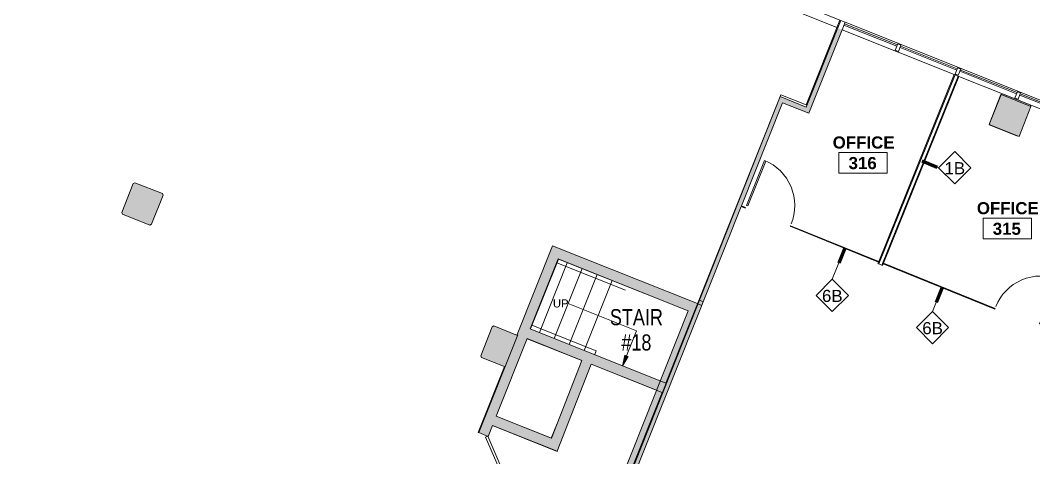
# Model space of a CAD drawing. Header units: inches. Extents: x -13 to 4331, y -638 to 2885.
# Drawn here: x 2208 to 2963, y 1997 to 2323 of the extents above; entities that cross this region are included whole.
import ezdxf

# ---------------------------------------------------------------- set-up
doc = ezdxf.new("R2010")
doc.units = ezdxf.units.IN
doc.header["$MEASUREMENT"] = 0
for name, color, linetype, lineweight in [('A-AREA-IDEN', 2, 'Continuous', 9), ('A-DETL-THIN', 151, 'Continuous', 9), ('A-DOOR', 31, 'Continuous', 13), ('A-FLOR-STRS', 7, 'Continuous', 9), ('A-GLAZ-CURT', 52, 'Continuous', 9), ('A-GLAZ-CWMG', 51, 'Continuous', 9), ('A-WALL', 113, 'Continuous', 9), ('A-WALL-IDEN', 211, 'Continuous', 9), ('A-WALL-PATT', 111, 'Continuous', 13), ('Chevy Chase Pavilion_3rd Floor Base_dwg', 8, 'Continuous', 9), ('I-WALL', 2, 'Continuous', 13), ('S-COLS', 52, 'Continuous', 13), ('TEXT', 7, 'Continuous', 9)]:
    doc.layers.add(name, color=color, linetype=linetype, lineweight=lineweight)
doc.styles.add('Arial', font='arial.ttf', dxfattribs={"height": 6})
doc.styles.add('Arial_1', font='arial.ttf', dxfattribs={"width": 0.8, "height": 12})
doc.styles.add('Swis721 Lt BT', font='swissl.ttf', dxfattribs={"height": 9})
doc.styles.add('Swis721 Lt BT_B', font='', dxfattribs={"height": 9})
doc.styles.get('Swis721 Lt BT_B').set_extended_font_data('Swis721 Lt BT', bold=True)
pattern_1 = [(0, (0, 0), (30.72, 7.68), [1.267, -21.773, 1.267, -21.773, -122.88]), (0, (0, 0), (30.72, 7.68), [-46.08, 1.267, -44.813, 1.267, -21.773, -53.76]), (0, (0, 0), (30.72, 7.68), [-115.2, 1.267, -14.093, 1.267, -37.133]), (120, (11.52, 3.84), (-22.011075, 22.7643), [1.267, -21.773, 1.267, -21.773, -122.88]), (120, (11.52, 3.84), (-22.011075, 22.7643), [-46.08, 1.267, -44.813, 1.267, -21.773, -53.76]), (120, (11.52, 3.84), (-22.011075, 22.7643), [-115.2, 1.267, -14.093, 1.267, -37.133]), (240, (15.36, 19.2), (-8.708925, -30.4443), [1.267, -21.773, 1.267, -21.773, -122.88]), (240, (15.36, 19.2), (-8.708925, -30.4443), [-46.08, 1.267, -44.813, 1.267, -21.773, -53.76]), (240, (15.36, 19.2), (-8.708925, -30.4443), [-115.2, 1.267, -14.093, 1.267, -37.133])]

# ---------------------------------------------------------------- blocks, each defined once
blk = doc.blocks.new('System Panel - Glazed-5082806-FIRST FLOOR CONSTRUCTION')
at = {"layer": 'A-GLAZ-CURT', "lineweight": 13}
for p, q in [((21.24, 1.75), (-21.24, 1.75)), ((-21.24, 1.75), (-21.24, 0.75)), ((-21.24, 0.75), (21.24, 0.75)), ((21.24, 0.75), (21.24, 1.75))]:
    blk.add_line(p, q, dxfattribs=at)
blk = doc.blocks.new('System Panel - Glazed-5082656-FIRST FLOOR CONSTRUCTION')
at = {"layer": 'A-GLAZ-CURT', "lineweight": 13}
for p, q in [((22.75, 1.75), (-22.75, 1.75)), ((-22.75, 1.75), (-22.75, 0.75)), ((-22.75, 0.75), (22.75, 0.75)), ((22.75, 0.75), (22.75, 1.75))]:
    blk.add_line(p, q, dxfattribs=at)
blk = doc.blocks.new('Rectangular Mullion - 2_5_ x 5_ rectangular-5082659-FIRST FLOOR CONSTRUCTION')
at = {"layer": 'A-GLAZ-CWMG', "lineweight": 20}
for p, q in [((-1.25, 2.5), (1.25, 2.5)), ((-1.25, -2.5), (-1.25, 2.5)), ((1.25, 2.5), (1.25, -2.5)), ((1.25, -2.5), (-1.25, -2.5))]:
    blk.add_line(p, q, dxfattribs=at)
blk = doc.blocks.new('Concrete-Rectangular-Column - 24x24-5082804-FIRST FLOOR CONSTRUCTION')
at = {"layer": 'S-COLS', "lineweight": 9}
blk.add_hatch(color=7, dxfattribs=at).paths.add_polyline_path([(2.36, -12), (12, -12), (12, 12), (-12, 12), (-12, -12)], flags=0)
at = {"layer": 'S-COLS', "color": 8, "lineweight": 20}
for p, q in [((12, 12), (-12, 12)), ((-12, 12), (-12, -12)), ((12, -12), (12, 12)), ((-12, -12), (12, -12))]:
    blk.add_line(p, q, dxfattribs=at)
blk = doc.blocks.new('Single Glass Door - 36_ x 96_-5545043-FIRST FLOOR CONSTRUCTION')
at = {"layer": 'A-DOOR', "lineweight": 20}
for p, q in [((17, -2), (18, -2)), ((17, -38), (17, -2)), ((18, -2), (18, -38)), ((18, -38), (17, -38))]:
    blk.add_line(p, q, dxfattribs=at)
at = {"layer": 'A-DOOR', "lineweight": 9}
blk.add_arc((18, -2), 36, 179.5, 270, dxfattribs=at)
blk = doc.blocks.new('Single Glass Door - 36_ x 96_-5545073-FIRST FLOOR CONSTRUCTION')
at = {"layer": 'A-DOOR', "lineweight": 20}
for p, q in [((17, 38), (17, 2)), ((18, 38), (17, 38)), ((18, 2), (18, 38)), ((17, 2), (18, 2))]:
    blk.add_line(p, q, dxfattribs=at)
at = {"layer": 'A-DOOR', "lineweight": 9}
blk.add_arc((18, 2), 36, 90, 180.5, dxfattribs=at)
blk = doc.blocks.new('Chevy Chase Pavilion_3rd Floor Base_dwg__U3-5518006-FIRST FLOOR CONSTRUCTION')
at = {"layer": 'A-DOOR', "color": 7, "lineweight": 9, "flags": 128}
blk.add_lwpolyline([(0, 0), (25.46, 25.46), (26.07, 24.84), (26.66, 24.18), (1.24, -1.24)], close=True, dxfattribs=at)
at = {"layer": 'A-DOOR', "color": 7, "lineweight": 9}
blk.add_arc((0, 0), 36, 0, 45, dxfattribs=at)
blk = doc.blocks.new('Chevy Chase Pavilion_3rd Floor Base_dwg-5020009-FIRST FLOOR CONSTRUCTION')
at = {"layer": 'A-FLOR-STRS'}
blk.add_hatch(color=256, dxfattribs=at).paths.add_polyline_path([(2656.49, 2065.42), (2656.49, 2065.43), (2658.21, 2073.33), (2660.68, 2072.34), (2656.89, 2066.09)], flags=0)
at = {"layer": 'A-WALL-PATT', "lineweight": 9}
h = blk.add_hatch(color=7, dxfattribs=at)
h.paths.add_polyline_path([(2950.87, 2236.32), (2951.18, 2236.46), (2930.28, 2244.74), (2930.42, 2244.43), (2949.45, 2236.88)], flags=0)
h.paths.add_polyline_path([(2929.91, 2245.6), (2938.54, 2267.28), (2960.68, 2258.51), (2960.15, 2259.74), (2939.7, 2267.84), (2938.4, 2267.28), (2929.86, 2245.72)], flags=0)
for points in [[(2304.37, 2170.15), (2305.66, 2170.71), (2314.21, 2192.27), (2313.65, 2193.57), (2293.2, 2201.67), (2291.9, 2201.11), (2283.35, 2179.55), (2283.91, 2178.25), (2302.95, 2170.71)], [(2569.04, 2064.59), (2578.37, 2087.99), (2560.71, 2094.99), (2559.41, 2094.43), (2550.86, 2072.87), (2551.43, 2071.57), (2562.46, 2067.19)]]:
    blk.add_hatch(color=7, dxfattribs=at).paths.add_polyline_path(points, flags=0)
at = {"layer": 'A-FLOR-STRS'}
for p, q in [((2594.55, 2090.12), (2615.29, 2142.12)), ((2605.7, 2085.68), (2626.44, 2137.68)), ((2607.58, 2141.97), (2658.77, 2121.56)), ((2616.85, 2081.23), (2637.58, 2133.23)), ((2627.99, 2076.79), (2648.73, 2128.79)), ((2656.49, 2065.43), (2658.21, 2073.33)), ((2660.68, 2072.34), (2656.89, 2066.09)), ((2658.21, 2073.33), (2660.68, 2072.34)), ((2656.89, 2066.09), (2656.49, 2065.42)), ((2656.49, 2065.42), (2656.49, 2065.43))]:
    blk.add_line(p, q, dxfattribs=at)
at = {"layer": 'A-FLOR-STRS', "flags": 128}
for points in [[(2656.49, 2065.42), (2666.85, 2091.42), (2616.07, 2111.67)], [(2635.76, 2073.69), (2636.86, 2076.46), (2589.06, 2095.52)]]:
    blk.add_lwpolyline(points, dxfattribs=at)
at = {"layer": 'A-WALL', "color": 7}
for p, q in [((2822.33, 2321.14), (3771.79, 1942.51)), ((2903.71, 2282.23), (2820.11, 2315.57)), ((3028.38, 2232.51), (2907.19, 2280.84)), ((2608.69, 2144.75), (2587.96, 2092.75)), ((2705.44, 2106.17), (2608.69, 2144.75)), ((2578.1, 2088.61), (2577.92, 2088.17)), ((2585.46, 2085.52), (2626.22, 2069.27)), ((2633.18, 2066.49), (2681.86, 2047.08))]:
    blk.add_line(p, q, dxfattribs=at)
at = {"layer": 'A-WALL', "color": 7, "flags": 128}
for points in [[(1760.4, 2407.09), (2015.37, 2305.44), (2131.55, 2596.61), (2819.08, 2322.44)], [(2816.86, 2316.87), (2134.9, 2588.82), (2018.72, 2297.64), (1758.18, 2401.52)], [(2568.59, 2064.77), (2549.04, 2015.75), (2549.49, 2015.57)], [(2607.81, 2022.39), (2603.44, 2011.55), (2562.47, 2027.89)], [(2559.65, 2020.81), (2607.7, 2001.64), (2607.73, 2001.74)]]:
    blk.add_lwpolyline(points, dxfattribs=at)
at = {"layer": 'S-COLS', "color": 7, "lineweight": 9}
blk.add_line((2929.86, 2245.72), (2929.91, 2245.6), dxfattribs=at)
at = {"layer": 'S-COLS', "color": 7, "lineweight": 9, "flags": 128}
for points in [[(2960.68, 2258.51), (2960.15, 2259.74), (2939.7, 2267.84), (2938.4, 2267.28), (2929.86, 2245.72)], [(2930.28, 2244.74), (2930.42, 2244.43), (2950.87, 2236.32), (2951.18, 2236.46)], [(2578.37, 2087.99), (2560.71, 2094.99), (2559.41, 2094.43), (2550.86, 2072.87)], [(2550.86, 2072.87), (2551.43, 2071.57), (2569.04, 2064.59)]]:
    blk.add_lwpolyline(points, dxfattribs=at)
blk.add_lwpolyline([(2283.35, 2179.55), (2283.91, 2178.25), (2304.37, 2170.15), (2305.66, 2170.71), (2314.21, 2192.27), (2313.65, 2193.57), (2293.2, 2201.67), (2291.9, 2201.11)], close=True, dxfattribs=at)
at = {"rotation": 248.2578975104178}
blk.add_blockref('Chevy Chase Pavilion_3rd Floor Base_dwg__U3-5518006-FIRST FLOOR CONSTRUCTION', (2556.12, 2012.93), dxfattribs=at)
at = {"layer": 'A-FLOR-STRS', "insert": (2610.48, 2114.78), "char_height": 6, "width": 13.8835, "attachment_point": 2, "line_spacing_factor": 0.941778, "style": 'Arial'}
blk.add_mtext('UP', dxfattribs=at)
at = {"layer": 'TEXT', "insert": (2666.85, 2107.56), "char_height": 12, "width": 45.5438, "attachment_point": 2, "line_spacing_factor": 0.941778, "style": 'Arial_1'}
blk.add_mtext('STAIR\\P#18', dxfattribs=at)
blk = doc.blocks.new('Wall Tag - 1_4_-62626-FIRST FLOOR CONSTRUCTION')
at = {"layer": 'A-WALL-IDEN'}
for p, q in [((-0.125, 0), (0, 0.125)), ((0, 0.125), (0.125, 0)), ((-0.125, 0), (0, -0.125)), ((0, -0.125), (0.125, 0))]:
    blk.add_line(p, q, dxfattribs=at)
blk = doc.blocks.new('Room Tag - Room Name and Number-3379422-FIRST FLOOR CONSTRUCTION')
at = {"layer": 'A-AREA-IDEN'}
for p, q in [((-0.1881, -0.1636), (-0.1881, -0.0018)), ((-0.1881, -0.0018), (0.1869, -0.0018)), ((0.1869, -0.0018), (-0.1881, -0.0018)), ((-0.1881, -0.0018), (-0.1881, -0.1636)), ((0.1869, -0.0018), (0.1869, -0.1636)), ((0.1869, -0.1636), (0.1869, -0.0018)), ((0.1869, -0.1636), (-0.1881, -0.1636)), ((-0.1881, -0.1636), (0.1869, -0.1636))]:
    blk.add_line(p, q, dxfattribs=at)

msp = doc.modelspace()

# ---------------------------------------------------------------- hatches: boundary and pattern name
at = {"layer": 'A-WALL-PATT', "lineweight": 9}
for points in [[(2796.62, 2256.68), (2820.11, 2315.57), (2816.86, 2316.87), (2793.37, 2257.97)], [(2715.5, 2110.37), (2716.72, 2113.05), (2777.1, 2264.46), (2773.85, 2265.76), (2712.38, 2111.62), (2712.55, 2111.55)], [(2795.33, 2253.43), (2796.62, 2256.68), (2777.1, 2264.46), (2775.81, 2261.21), (2793.37, 2254.21)], [(2705.48, 2106.29), (2708.26, 2113.26), (2604.38, 2154.69), (2601.6, 2147.72), (2695.54, 2110.26)], [(2585, 2085.86), (2608.56, 2144.94), (2601.6, 2147.72), (2578.04, 2088.64), (2584.01, 2086.25)], [(2653.87, 1964.39), (2684.48, 2041.14), (2686.04, 2045.57), (2687.68, 2049.18), (2712.55, 2111.55), (2712.27, 2111.33), (2712.38, 2111.62), (2708.26, 2113.26), (2649.57, 1966.1)], [(2681.92, 2047.21), (2684.69, 2054.18), (2587.78, 2092.83), (2585, 2085.86), (2668.57, 2052.53)], [(2556.45, 2012.79), (2585.51, 2085.66), (2578.54, 2088.43), (2549.49, 2015.57)], [(2610.49, 2008.71), (2633.23, 2066.62), (2626.27, 2069.4), (2603.52, 2011.49)], [(2607.75, 2001.73), (2610.49, 2008.71), (2562.46, 2027.86), (2559.69, 2020.9), (2603.52, 2003.41)]]:
    msp.add_hatch(color=7, dxfattribs=at).paths.add_polyline_path(points, flags=0)
h = msp.add_hatch(dxfattribs=at)
h.set_pattern_fill('FP_13', color=256, style=0, pattern_type=2)
h.set_pattern_definition(pattern_1)
h.paths.add_polyline_path([(2847.38, 2141.15), (2847.86, 2142.34), (2847.28, 2142.58), (2846.8, 2141.38)], flags=0)
h.paths.add_polyline_path([(2848.05, 2142.8), (2904.29, 2282), (2903.71, 2282.23), (2847.47, 2143.04)], flags=0)
h = msp.add_hatch(dxfattribs=at)
h.set_pattern_fill('FP_13', color=256, style=0, pattern_type=2)
h.set_pattern_definition(pattern_1)
h.paths.add_polyline_path([(2850.28, 2139.98), (2850.76, 2141.17), (2850.18, 2141.4), (2849.7, 2140.21), (2850.18, 2140.02)], flags=0)
h.paths.add_polyline_path([(2850.94, 2141.63), (2907.19, 2280.84), (2906.61, 2281.07), (2850.37, 2141.87)], flags=0)
h = msp.add_hatch(color=7, dxfattribs=at)
h.paths.add_polyline_path([(2579.01, 1767.74), (2642.08, 1925.88), (2638.83, 1927.18), (2575.76, 1769.04)], flags=0)
h.paths.add_polyline_path([(2656.89, 1963.03), (2716.72, 2113.05), (2715.49, 2110.38), (2712.55, 2111.55), (2687.68, 2049.18), (2686.04, 2045.57), (2684.48, 2041.14), (2653.87, 1964.39), (2653.69, 1964.46), (2653.64, 1964.33), (2653.87, 1964.24)], flags=0)
h.paths.add_polyline_path([(2712.27, 2111.33), (2712.55, 2111.55), (2712.38, 2111.62), (2712.35, 2111.55)], flags=0)

# ---------------------------------------------------------------- linework, layer by layer
at = {"layer": 'A-DETL-THIN'}
for p, q in [((2793.23, 2259.54), (2818.42, 2322.69)), ((2577.2, 1769.55), (2774.37, 2267.06)), ((2774.37, 2267.06), (2793.23, 2259.54))]:
    msp.add_line(p, q, dxfattribs=at)
at = {"layer": 'A-WALL', "lineweight": 13}
for p, q in [((2819.08, 2322.44), (2816.86, 2316.87)), ((2822.33, 2321.14), (2819.08, 2322.44)), ((2820.11, 2315.57), (2822.33, 2321.14)), ((2847.38, 2141.15), (2904.29, 2282)), ((2849.7, 2140.21), (2906.61, 2281.07)), ((2745.16, 2184.37), (2744.98, 2183.91)), ((2847.86, 2142.34), (2847.28, 2142.58)), ((2848.05, 2142.8), (2847.47, 2143.04)), ((2850.76, 2141.17), (2850.18, 2141.4)), ((2850.94, 2141.63), (2850.37, 2141.87))]:
    msp.add_line(p, q, dxfattribs=at)
at = {"layer": 'A-WALL', "color": 8, "lineweight": 20}
for p, q in [((2604.38, 2154.69), (2578.04, 2088.64)), ((2712.38, 2111.62), (2604.38, 2154.69)), ((2587.78, 2092.83), (2608.56, 2144.94)), ((2608.56, 2144.94), (2705.48, 2106.29)), ((2653.87, 1964.39), (2712.55, 2111.55)), ((2705.48, 2106.29), (2649.57, 1966.1)), ((2688.82, 2052.53), (2587.78, 2092.83)), ((2578.54, 2088.43), (2549.49, 2015.57)), ((2562.46, 2027.86), (2585.51, 2085.66)), ((2578.04, 2088.64), (2578.54, 2088.43)), ((2585.51, 2085.66), (2626.27, 2069.4)), ((2626.27, 2069.4), (2603.52, 2011.49)), ((2607.75, 2001.73), (2633.23, 2066.62)), ((2633.23, 2066.62), (2686.04, 2045.57)), ((2603.52, 2011.49), (2562.46, 2027.86)), ((2556.45, 2012.79), (2559.69, 2020.9)), ((2559.69, 2020.9), (2607.75, 2001.73)), ((2549.49, 2015.57), (2556.45, 2012.79))]:
    msp.add_line(p, q, dxfattribs=at)
at = {"layer": 'A-WALL-IDEN', "lineweight": 90}
for p, q in [((2879.7, 2217.81), (2890.83, 2213.32)), ((2822.17, 2152.99), (2817.68, 2141.86)), ((2894.74, 2123.67), (2890.24, 2112.54))]:
    msp.add_line(p, q, dxfattribs=at)
at = {"layer": 'A-WALL-IDEN'}
for p, q in [((2879.7, 2217.81), (2892.05, 2212.82)), ((2822.17, 2152.99), (2812.79, 2129.76)), ((2894.74, 2123.67), (2887.5, 2105.76))]:
    msp.add_line(p, q, dxfattribs=at)
at = {"layer": 'I-WALL', "color": 8, "lineweight": 20}
for p, q in [((2816.86, 2316.87), (2793.37, 2257.97)), ((2795.33, 2253.43), (2820.11, 2315.57)), ((2773.85, 2265.76), (2688.82, 2052.53)), ((2793.37, 2257.97), (2773.85, 2265.76)), ((2745.16, 2184.37), (2775.81, 2261.21)), ((2775.81, 2261.21), (2795.33, 2253.43)), ((2656.89, 1963.03), (2744.98, 2183.91)), ((2716.72, 2113.05), (2713.47, 2114.34)), ((2712.55, 2111.55), (2715.63, 2110.32)), ((2686.04, 2045.57), (2653.64, 1964.33))]:
    msp.add_line(p, q, dxfattribs=at)
at = {"layer": 'I-WALL'}
for p, q in [((2903.71, 2282.23), (2847.47, 2143.04)), ((2850.94, 2141.63), (2907.19, 2280.84)), ((2907.19, 2280.84), (2903.71, 2282.23)), ((2744.98, 2183.91), (2748, 2182.69)), ((2748.19, 2183.15), (2745.16, 2184.37)), ((2748, 2182.69), (2748.19, 2183.15)), ((2781.57, 2169.66), (2781.38, 2169.2)), ((2781.38, 2169.2), (2847.28, 2142.58)), ((2847.47, 2143.04), (2781.57, 2169.66)), ((2847.28, 2142.58), (2846.8, 2141.38)), ((2846.8, 2141.38), (2850.28, 2139.98)), ((2850.28, 2139.98), (2850.76, 2141.17)), ((2850.76, 2141.17), (2933.9, 2107.58)), ((2934.09, 2108.04), (2850.94, 2141.63)), ((2933.9, 2107.58), (2934.09, 2108.04))]:
    msp.add_line(p, q, dxfattribs=at)

# ---------------------------------------------------------------- block references
at = {"layer": 'A-AREA-IDEN', "xscale": 95.99999999999994, "yscale": 95.99999999999994, "zscale": 95.99999999999994}
for p in [(2835.83, 2224.38), (2943.24, 2175.48)]:
    msp.add_blockref('Room Tag - Room Name and Number-3379422-FIRST FLOOR CONSTRUCTION', p, dxfattribs=at)
at = {"layer": 'A-DOOR'}
for name, p, rotation in [('Single Glass Door - 36_ x 96_-5545043-FIRST FLOOR CONSTRUCTION', (2764.79, 2176.17), 157.9999999999979), ('Single Glass Door - 36_ x 96_-5545073-FIRST FLOOR CONSTRUCTION', (2950.69, 2101.07), 337.9999999999984)]:
    msp.add_blockref(name, p, dxfattribs=dict(at, rotation=rotation))
at = {"layer": 'A-GLAZ-CURT', "rotation": 338.2587309509974}
for name, p in [('System Panel - Glazed-5082806-FIRST FLOOR CONSTRUCTION', (2840.95, 2310.49)), ('System Panel - Glazed-5082656-FIRST FLOOR CONSTRUCTION', (2884.13, 2293.27)), ('System Panel - Glazed-5082656-FIRST FLOOR CONSTRUCTION', (2928.72, 2275.49)), ('System Panel - Glazed-5082656-FIRST FLOOR CONSTRUCTION', (2973.31, 2257.71))]:
    msp.add_blockref(name, p, dxfattribs=at)
at = {"layer": 'A-GLAZ-CWMG', "extrusion": (0, 0, -1), "rotation": 201.7412690490026}
for p in [(-2861.84, 2302.16), (-2906.43, 2284.38), (-2951.01, 2266.6)]:
    msp.add_blockref('Rectangular Mullion - 2_5_ x 5_ rectangular-5082659-FIRST FLOOR CONSTRUCTION', p, dxfattribs=at)
at = {"layer": 'A-WALL-IDEN', "xscale": 95.99999999999994, "yscale": 95.99999999999994, "zscale": 95.99999999999994}
for p in [(2904.05, 2212.82), (2812.79, 2117.76), (2887.5, 2093.76)]:
    msp.add_blockref('Wall Tag - 1_4_-62626-FIRST FLOOR CONSTRUCTION', p, dxfattribs=at)
at = {"layer": 'Chevy Chase Pavilion_3rd Floor Base_dwg', "color": 7}
msp.add_blockref('Chevy Chase Pavilion_3rd Floor Base_dwg-5020009-FIRST FLOOR CONSTRUCTION', (0, 0), dxfattribs=at)
at = {"layer": 'S-COLS', "lineweight": 9, "rotation": 338.3805545101675}
msp.add_blockref('Concrete-Rectangular-Column - 24x24-5082804-FIRST FLOOR CONSTRUCTION', (2945.25, 2251.72), dxfattribs=at)

# ---------------------------------------------------------------- texts
at = {"layer": 'A-AREA-IDEN', "char_height": 9, "attachment_point": 1, "style": 'Swis721 Lt BT_B'}
for s, insert, width in [('OFFICE', (2813.09, 2236.09), 54.843), ('316', (2824.94, 2220.78), 25.452), ('OFFICE', (2920.5, 2187.19), 54.843), ('315', (2932.35, 2171.87), 25.452)]:
    msp.add_mtext(s, dxfattribs=dict(at, insert=insert, width=width))
at = {"layer": 'A-WALL-IDEN', "char_height": 9, "width": 18.18, "attachment_point": 1, "style": 'Swis721 Lt BT'}
for s, insert in [('1B', (2896.39, 2216.95)), ('6B', (2805.12, 2121.89)), ('6B', (2879.84, 2097.89))]:
    msp.add_mtext(s, dxfattribs=dict(at, insert=insert))

doc.saveas('drawing.dxf')
